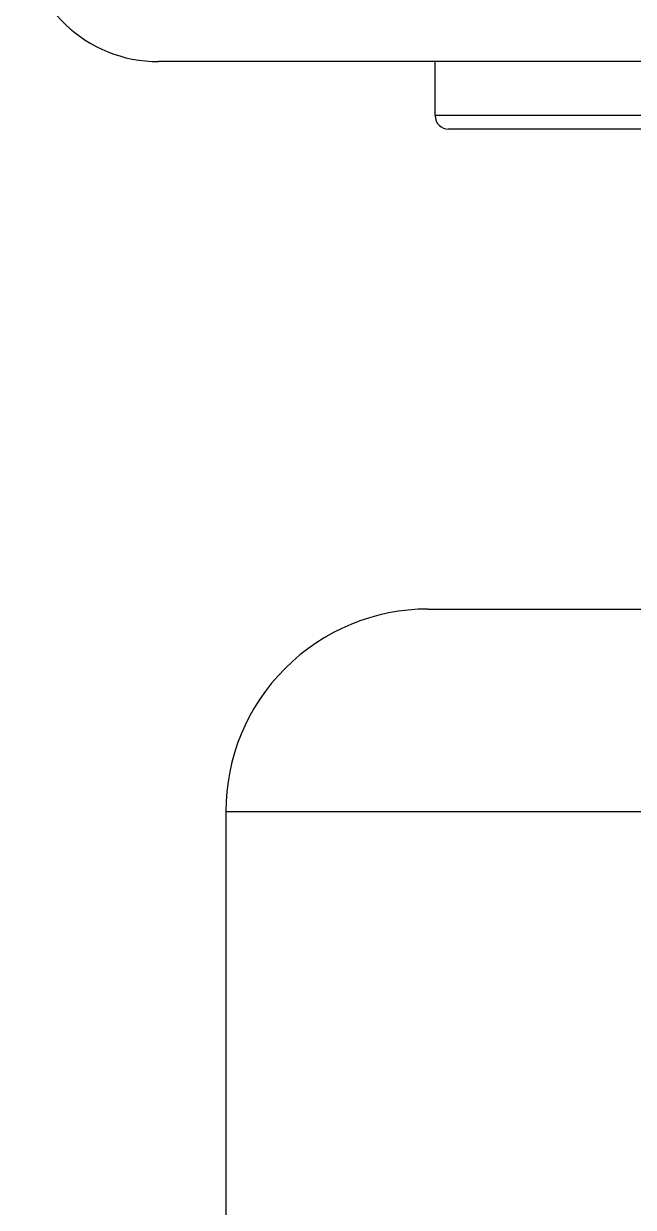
# Model space of a CAD drawing. Header units: millimetres. Extents: x 3817 to 4149, y 28263 to 28669.
# Drawn here: x 4056.36 to 4065.38, y 28483.82 to 28501.32 of the extents above; entities that cross this region are included whole.
import ezdxf

# ---------------------------------------------------------------- set-up
doc = ezdxf.new("R2010")
doc.units = ezdxf.units.MM

msp = doc.modelspace()

# ---------------------------------------------------------------- linework, layer by layer
for points in [[(4056.356, 28502.656), (4056.413, 28501.595), (4057.29, 28500.763), (4058.353, 28500.763)], [(4104.811, 28500.763), (4104.811, 28500.763), (4058.353, 28500.763), (4058.353, 28500.763)], [(4062.446, 28500.763), (4062.446, 28500.763), (4062.446, 28500.763), (4062.446, 28500.763)], [(4062.446, 28499.964), (4062.446, 28499.964), (4062.446, 28500.763), (4062.446, 28500.763)], [(4100.718, 28499.964), (4100.718, 28499.964), (4062.446, 28499.964), (4062.446, 28499.964)], [(4100.518, 28499.764), (4100.518, 28499.764), (4062.645, 28499.764), (4062.645, 28499.764)], [(4062.345, 28492.666), (4062.345, 28492.666), (4100.818, 28492.666), (4100.818, 28492.666)], [(4059.348, 28489.669), (4059.348, 28489.669), (4059.348, 28489.669), (4059.348, 28489.669)], [(4059.348, 28489.669), (4059.348, 28489.669), (4059.348, 28475.184), (4059.348, 28475.184)], [(4059.348, 28489.669), (4059.348, 28489.669), (4103.816, 28489.669), (4103.816, 28489.669)]]:
    msp.add_open_spline(points, degree=3)
for points in [[(4062.446, 28499.964), (4062.446, 28499.91), (4062.466, 28499.859), (4062.504, 28499.822), (4062.504, 28499.822), (4062.541, 28499.784), (4062.593, 28499.764), (4062.645, 28499.764)], [(4062.345, 28492.666), (4061.55, 28492.666), (4060.788, 28492.35), (4060.226, 28491.788), (4060.226, 28491.788), (4059.664, 28491.227), (4059.348, 28490.464), (4059.348, 28489.669)]]:
    msp.add_open_spline(points, degree=3, knots=[0, 0, 0, 0, 0.5, 0.5, 0.5, 0.5, 1, 1, 1, 1])

doc.saveas('drawing.dxf')
